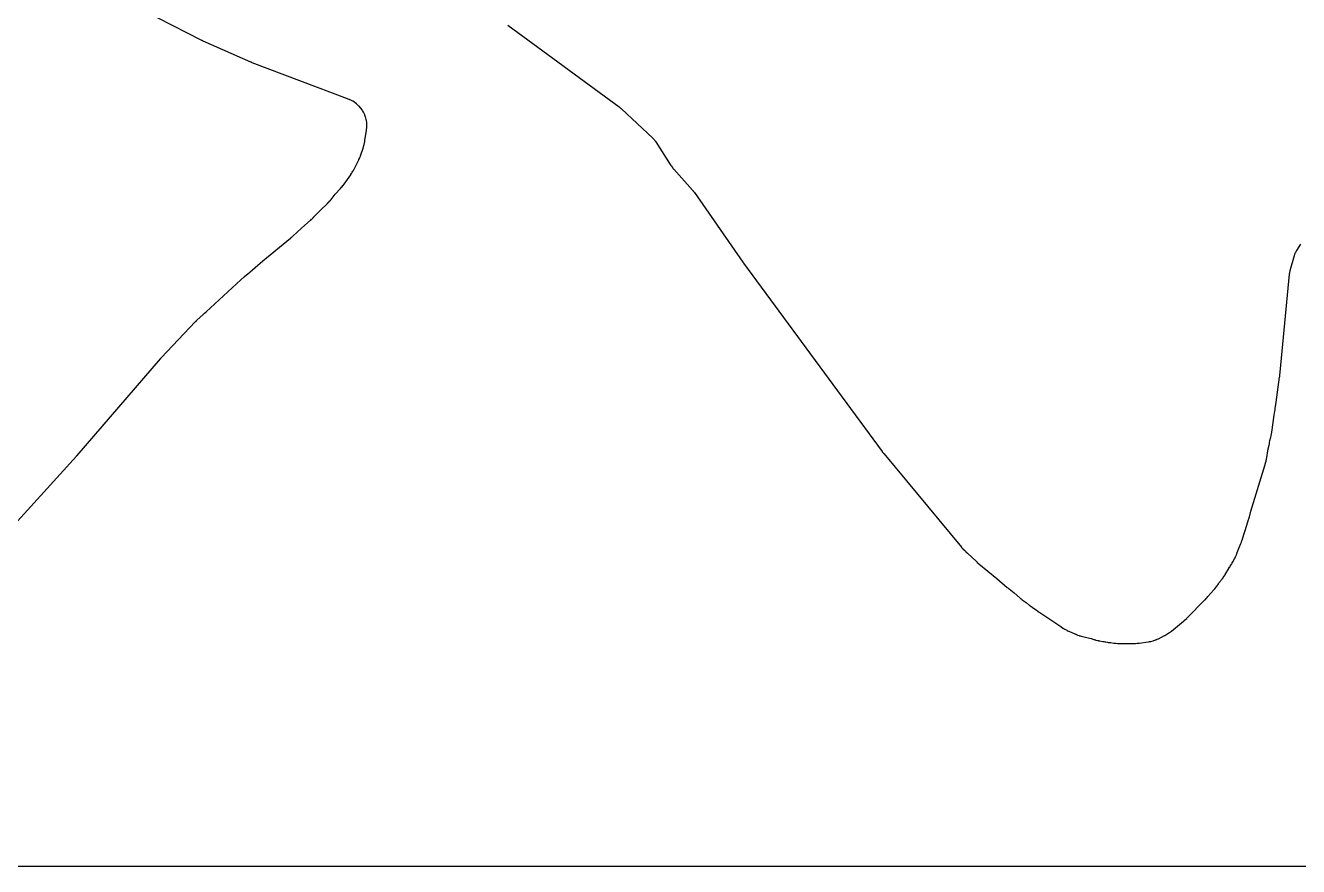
# Model space of a CAD drawing. Header units: millimetres. Extents: x 0 to 300, y 0 to 300.
# Drawn here: x 100.4 to 213.9, y -0.1 to 75 of the extents above; entities that cross this region are included whole.
import ezdxf

# ---------------------------------------------------------------- set-up
doc = ezdxf.new("R2010")
doc.units = ezdxf.units.MM
doc.layers.add('CUT', color=7, linetype='CONTINUOUS')

msp = doc.modelspace()

# ---------------------------------------------------------------- linework, layer by layer
at = {"layer": 'CUT'}
for points in [[(300.0266, 298.5625), (300.0266, 1.4375), (300.0266, 0.5522), (300.023, 0.4788), (300.0143, 0.4206), (300.0001, 0.3635), (299.9802, 0.3082), (299.9551, 0.255), (299.9249, 0.2046), (299.8898, 0.1573), (299.8503, 0.1137), (299.8068, 0.0743), (299.7595, 0.0392), (299.7091, 0.009), (299.6559, -0.0162), (299.6005, -0.036), (299.5435, -0.0503), (299.4853, -0.0589), (299.4119, -0.0625), (298.5266, -0.0625), (1.4375, -0.0625)], [(98.7942, 29.8098), (104.9096, 36.5493), (104.912, 36.5519), (104.9283, 36.5701), (104.9308, 36.5729), (104.951, 36.5957), (104.9534, 36.5984), (104.9692, 36.6165), (104.9718, 36.6195), (112.4146, 45.243), (112.4234, 45.2531), (112.4325, 45.2636), (112.4356, 45.267), (112.4431, 45.2755), (112.4463, 45.2791), (112.4501, 45.2833), (112.4534, 45.2869), (112.461, 45.2954), (112.4639, 45.2985), (112.4701, 45.3053), (112.4791, 45.3149), (112.483, 45.3191), (115.5266, 48.5518), (115.5311, 48.5565), (115.5416, 48.5674), (115.5461, 48.5721), (115.5569, 48.5832), (115.5624, 48.5889), (115.5755, 48.6022), (115.5811, 48.6078), (115.5877, 48.6143), (115.5933, 48.62), (115.6067, 48.633), (115.6124, 48.6386), (115.6153, 48.6414), (115.6222, 48.6479), (115.6383, 48.663), (115.6452, 48.6695), (116.2053, 49.1856), (116.2065, 49.1866), (116.2505, 49.2245), (116.2617, 49.2344), (116.3333, 49.2994), (116.3442, 49.3096), (116.469, 49.4286), (119.5676, 52.2837), (119.8769, 52.5478), (120.0989, 52.7374), (120.1647, 52.7937), (121.5461, 53.9732), (124.0117, 56.0052), (124.0189, 56.0112), (124.0689, 56.0537), (124.0765, 56.0604), (124.138, 56.1145), (124.1454, 56.1211), (124.1932, 56.1646), (124.201, 56.1719), (124.9668, 56.894), (125.7884, 57.5956), (125.801, 57.6067), (125.8825, 57.6803), (125.8949, 57.6918), (125.9945, 57.7871), (126.0065, 57.7989), (126.0837, 57.877), (126.0954, 57.8892), (126.6389, 58.471), (127.3016, 59.0959), (127.3092, 59.1032), (127.362, 59.1548), (127.3698, 59.1625), (127.4038, 59.197), (127.4198, 59.2139), (127.5178, 59.3212), (127.5326, 59.3381), (127.5578, 59.3678), (127.5645, 59.3759), (127.6107, 59.4324), (127.6181, 59.4417), (127.9964, 59.924), (128.4538, 60.4136), (128.4679, 60.4292), (128.5577, 60.5324), (128.5713, 60.5485), (128.6794, 60.6819), (128.6923, 60.6985), (128.7747, 60.8077), (128.7871, 60.8247), (129.3672, 61.6529), (129.3759, 61.6657), (129.4313, 61.7493), (129.4397, 61.7623), (129.4717, 61.8134), (129.4874, 61.84), (129.5032, 61.8683), (129.5645, 61.964), (129.5793, 61.9883), (129.6071, 62.0365), (129.614, 62.0489), (129.6583, 62.1303), (129.665, 62.1428), (130.0293, 62.851), (130.0387, 62.8701), (130.0974, 62.9949), (130.1061, 63.0142), (130.1742, 63.1733), (130.1822, 63.193), (130.2319, 63.3216), (130.2392, 63.3416), (130.4751, 64.0223), (130.4807, 64.0393), (130.5154, 64.15), (130.5205, 64.1671), (130.5394, 64.2342), (130.548, 64.2689), (130.5623, 64.3346), (130.5668, 64.3503), (130.605, 64.5108), (130.6104, 64.5359), (130.6199, 64.5853), (130.6222, 64.598), (130.6363, 64.6804), (130.6383, 64.6931), (130.7753, 65.6131), (130.7772, 65.6275), (130.7889, 65.7213), (130.7905, 65.7357), (130.7961, 65.7922), (130.7983, 65.8212), (130.8078, 66.0072), (130.8079, 66.0654), (130.7994, 66.2489), (130.794, 66.3068), (130.7678, 66.4886), (130.7567, 66.5457), (130.7131, 66.7242), (130.6965, 66.7799), (130.6358, 66.9533), (130.614, 67.0072), (130.5368, 67.1739), (130.5098, 67.2254), (130.4169, 67.3839), (130.3851, 67.4325), (130.2772, 67.5813), (130.2408, 67.6266), (130.1191, 67.7642), (130.0785, 67.8059), (129.944, 67.931), (129.8996, 67.9685), (129.7536, 68.0801), (129.7058, 68.1131), (129.5497, 68.2101), (129.4989, 68.2383), (129.3318, 68.3208), (129.3055, 68.333), (129.2534, 68.3557), (129.24, 68.3613), (129.1525, 68.3969), (129.139, 68.4022), (129.0735, 68.427), (120.5816, 71.642), (120.5769, 71.6438), (120.5659, 71.6481), (120.5612, 71.6499), (120.55, 71.6543), (120.5443, 71.6566), (120.5308, 71.6619), (120.5251, 71.6642), (120.5185, 71.6669), (120.5127, 71.6693), (120.4993, 71.6749), (120.4943, 71.6769), (120.4836, 71.6815), (120.4682, 71.6882), (120.4615, 71.6911), (116.2134, 73.5731), (116.2085, 73.5752), (116.1973, 73.5803), (116.1925, 73.5825), (116.1811, 73.5877), (116.1752, 73.5904), (116.1616, 73.5967), (116.1557, 73.5995), (116.149, 73.6027), (116.1431, 73.6055), (116.1295, 73.6121), (116.1244, 73.6146), (116.1134, 73.62), (116.0978, 73.6278), (116.091, 73.6313), (112.1448, 75.6586)], [(143.3673, 74.9795), (153.2944, 67.7026), (153.3051, 67.6946), (153.3301, 67.6757), (153.3408, 67.6675), (153.3537, 67.6574), (153.3642, 67.6491), (153.3886, 67.6295), (153.399, 67.621), (153.4109, 67.6111), (153.4212, 67.6025), (153.445, 67.5821), (153.4551, 67.5733), (153.4674, 67.5625), (153.4774, 67.5536), (153.5006, 67.5325), (153.5105, 67.5234), (156.3072, 64.9081), (156.3141, 64.9015), (156.3247, 64.8914), (156.342, 64.8744), (156.365, 64.8513), (156.385, 64.8304), (156.3878, 64.8274), (156.4213, 64.7893), (156.4655, 64.736), (156.5057, 64.6839), (156.5327, 64.646), (156.5544, 64.6142), (156.5612, 64.6037), (156.5664, 64.5957), (157.8605, 62.5604), (157.8672, 62.5501), (157.9114, 62.4836), (157.9183, 62.4735), (157.9456, 62.4341), (157.9601, 62.4142), (158.0564, 62.2871), (158.0716, 62.2678), (158.1021, 62.2308), (158.11, 62.2214), (158.162, 62.1608), (158.1701, 62.1516), (159.8378, 60.2881), (159.8469, 60.2779), (159.8679, 60.2537), (159.8768, 60.2432), (159.8876, 60.2304), (159.8963, 60.2199), (159.9165, 60.195), (159.9251, 60.1844), (159.9351, 60.1718), (159.9435, 60.1609), (159.963, 60.1355), (159.9713, 60.1245), (159.9813, 60.111), (159.9894, 60.0999), (160.0082, 60.0738), (160.0161, 60.0626), (164.3452, 53.8405), (164.3473, 53.8374), (164.3621, 53.8164), (164.3644, 53.8132), (164.383, 53.7872), (164.3853, 53.784), (164.4001, 53.7635), (164.4026, 53.7602), (176.7599, 36.954), (176.7601, 36.9538), (176.7651, 36.9471), (176.8001, 36.9008), (176.8056, 36.8937), (176.8501, 36.8367), (176.8556, 36.8298), (176.8914, 36.7852), (176.8974, 36.778), (183.8379, 28.4217), (183.8461, 28.412), (183.9001, 28.3497), (183.9085, 28.3402), (183.9237, 28.3234), (183.9249, 28.322), (183.933, 28.3129), (183.965, 28.2774), (183.9818, 28.2596), (184.0929, 28.146), (184.1104, 28.1289), (184.1452, 28.0961), (184.1541, 28.0879), (184.2131, 28.0346), (184.2223, 28.0265), (184.3779, 27.8914), (185.1655, 27.1358), (185.1735, 27.1282), (185.2303, 27.0757), (185.2391, 27.0677), (185.3112, 27.0037), (185.32, 26.996), (185.3779, 26.9465), (185.3875, 26.9385), (186.9752, 25.6386), (187.9012, 24.8353), (187.9074, 24.83), (187.9509, 24.7933), (187.9577, 24.7877), (188.0126, 24.7428), (188.0193, 24.7374), (188.0631, 24.7025), (188.0704, 24.6968), (188.5209, 24.3496), (189.0449, 23.9006), (189.0565, 23.8909), (189.1326, 23.8289), (189.1444, 23.8195), (189.2419, 23.7441), (189.254, 23.735), (189.3332, 23.6769), (189.3455, 23.6682), (189.5871, 23.5001), (189.8724, 23.2665), (189.8829, 23.2581), (189.9515, 23.2044), (189.9622, 23.1963), (190.0498, 23.1308), (190.0606, 23.1229), (190.1316, 23.0724), (190.1426, 23.0647), (190.5263, 22.8041), (190.6132, 22.7371), (190.6206, 22.7315), (190.6725, 22.6928), (190.6806, 22.6869), (190.7461, 22.6397), (190.7541, 22.634), (190.8065, 22.5975), (190.8151, 22.5916), (192.6788, 21.342), (192.8776, 21.207), (192.8894, 21.1991), (192.9666, 21.1493), (192.9785, 21.1418), (193.0256, 21.113), (193.0501, 21.0988), (193.211, 21.0103), (193.2361, 20.9973), (193.2857, 20.973), (193.2985, 20.967), (193.3819, 20.9285), (193.3948, 20.9228), (194.0026, 20.6599), (194.0145, 20.6549), (194.0921, 20.6233), (194.1041, 20.6186), (194.1512, 20.6006), (194.1754, 20.5919), (194.3343, 20.5389), (194.3589, 20.5312), (194.4073, 20.5173), (194.4197, 20.5139), (194.5008, 20.4926), (194.5133, 20.4894), (195.4058, 20.2745), (195.6455, 20.1945), (195.6574, 20.1907), (195.7351, 20.1666), (195.7471, 20.163), (195.7942, 20.1494), (195.8184, 20.143), (195.9765, 20.1046), (196.0009, 20.0992), (196.0489, 20.0896), (196.0612, 20.0873), (196.1414, 20.0731), (196.1537, 20.071), (196.4295, 20.0279), (196.5262, 20.0047), (196.5367, 20.0022), (196.6103, 19.9859), (196.6213, 19.9835), (196.6698, 19.9737), (196.6933, 19.9695), (196.8399, 19.9458), (196.8626, 19.9426), (196.9021, 19.9378), (196.9129, 19.9366), (196.987, 19.9289), (196.9991, 19.9277), (197.1543, 19.9147), (197.4117, 19.8745), (197.4226, 19.8729), (197.4987, 19.8625), (197.5101, 19.861), (197.5601, 19.8551), (197.5843, 19.8528), (197.7352, 19.8411), (197.7585, 19.8398), (197.799, 19.8382), (197.81, 19.8379), (197.886, 19.8364), (197.8983, 19.8363), (198.0899, 19.8364), (198.1335, 19.8328), (198.1467, 19.8318), (198.2323, 19.8266), (198.2455, 19.8259), (198.297, 19.8239), (198.3234, 19.8234), (198.4949, 19.8242), (198.5213, 19.8249), (198.5728, 19.8274), (198.586, 19.8282), (198.6716, 19.8342), (198.6847, 19.8353), (198.7019, 19.8369), (199.1621, 19.8373), (199.1828, 19.8376), (199.3164, 19.8423), (199.337, 19.8434), (199.5044, 19.8551), (199.5249, 19.8568), (199.6579, 19.8707), (199.6784, 19.8732), (200.4855, 19.9854), (200.5015, 19.9878), (200.6053, 20.0051), (200.6212, 20.008), (200.6833, 20.0201), (200.7149, 20.0271), (200.916, 20.0776), (200.9779, 20.0967), (201.1724, 20.1686), (201.2025, 20.1807), (201.2605, 20.2057), (201.2753, 20.2124), (201.3707, 20.2567), (201.3853, 20.2637), (201.9384, 20.5391), (201.9533, 20.5468), (202.0497, 20.5982), (202.0644, 20.6063), (202.1214, 20.6388), (202.1501, 20.6562), (202.3335, 20.7747), (202.3612, 20.7938), (202.377, 20.8054), (202.3977, 20.8196), (202.4515, 20.8589), (202.4651, 20.8691), (202.5528, 20.9371), (202.5662, 20.9478), (203.6303, 21.8224), (203.6423, 21.8325), (203.7192, 21.8991), (203.7309, 21.9095), (203.8251, 21.9956), (203.8365, 22.0063), (203.9098, 22.0769), (203.921, 22.0879), (205.5377, 23.727), (205.552, 23.7421), (205.5558, 23.7462), (205.5668, 23.7573), (205.5769, 23.7678), (205.6418, 23.8369), (205.6516, 23.8477), (205.731, 23.9364), (205.7406, 23.9474), (205.802, 24.0196), (205.8114, 24.0308), (206.0617, 24.3397), (206.3447, 24.637), (206.3554, 24.6486), (206.4243, 24.7249), (206.4347, 24.7367), (206.4749, 24.7836), (206.4948, 24.8082), (206.62, 24.971), (206.6386, 24.9966), (206.6735, 25.0474), (206.6823, 25.0606), (206.7383, 25.1468), (206.7468, 25.1601), (206.8096, 25.2626), (207.0726, 25.5872), (207.0792, 25.5955), (207.1251, 25.6542), (207.1318, 25.663), (207.1612, 25.702), (207.1749, 25.7211), (207.2584, 25.8416), (207.271, 25.8605), (207.2921, 25.8936), (207.2977, 25.9026), (207.3362, 25.9654), (207.3423, 25.9756), (207.6631, 26.523), (207.6668, 26.5279), (207.6766, 26.5415), (207.7392, 26.6306), (207.7486, 26.6444), (207.7846, 26.699), (207.8023, 26.7274), (207.9119, 26.9154), (207.928, 26.9448), (207.9577, 27.003), (207.9651, 27.018), (208.0119, 27.1163), (208.0153, 27.1237), (208.1652, 27.3796), (208.1727, 27.3927), (208.2199, 27.4781), (208.227, 27.4913), (208.2541, 27.5434), (208.2673, 27.5703), (208.3487, 27.7478), (208.3605, 27.7754), (208.3823, 27.8299), (208.3877, 27.8439), (208.4216, 27.9355), (208.4266, 27.9496), (208.5845, 28.4108), (208.7328, 28.7463), (208.7398, 28.7629), (208.7841, 28.8719), (208.7907, 28.8888), (208.8422, 29.0272), (208.8482, 29.0442), (208.8859, 29.1557), (208.8914, 29.1729), (209.2635, 30.3949), (209.4314, 30.8854), (209.4344, 30.8945), (209.455, 30.958), (209.4581, 30.9679), (209.4825, 31.0475), (209.4853, 31.0572), (209.5035, 31.1204), (209.5064, 31.1308), (209.6438, 31.6436), (210.9096, 35.8004), (210.9146, 35.8178), (210.9456, 35.9317), (210.9501, 35.9493), (210.9846, 36.0933), (210.9885, 36.1111), (211.0125, 36.2266), (211.0159, 36.2444), (211.1866, 37.2125), (211.2377, 37.4207), (211.2407, 37.4337), (211.2595, 37.5186), (211.2623, 37.5317), (211.2835, 37.6387), (211.286, 37.6519), (211.301, 37.7375), (211.3032, 37.7507), (211.3339, 37.9523), (211.4084, 38.2305), (211.4129, 38.2483), (211.4403, 38.3646), (211.4442, 38.3825), (211.4741, 38.5294), (211.4775, 38.5475), (211.4976, 38.6652), (211.5005, 38.6834), (211.7115, 40.1891), (211.7795, 40.5748), (211.7809, 40.5834), (211.7906, 40.6433), (211.792, 40.6525), (211.8029, 40.7274), (211.8041, 40.7365), (211.8118, 40.7957), (211.813, 40.8055), (211.877, 41.3707), (212.1256, 43.1444), (212.1931, 43.5875), (212.1945, 43.597), (212.2035, 43.6632), (212.2048, 43.6734), (212.2146, 43.7562), (212.2158, 43.7662), (212.2224, 43.8317), (212.2234, 43.8424), (212.2234, 43.8426), (212.2296, 43.8869), (212.2304, 43.893), (212.236, 43.9357), (212.2368, 43.9423), (212.2431, 43.9956), (212.2438, 44.002), (212.2484, 44.0442), (212.2491, 44.0511), (213.086, 52.7965), (213.087, 52.8066), (213.0887, 52.8222), (213.0918, 52.848), (213.0965, 52.8825), (213.1012, 52.913), (213.1054, 52.9372), (213.1079, 52.951), (213.1088, 52.9562), (213.1149, 52.9859), (213.1296, 53.0519), (213.1393, 53.0912), (213.1429, 53.1044), (213.1456, 53.1142), (213.5251, 54.4567), (213.5282, 54.4676), (213.5326, 54.4822), (213.5465, 54.5252), (213.5641, 54.5753), (213.5933, 54.648), (213.6245, 54.717), (213.6603, 54.7875), (213.6872, 54.8354), (213.7108, 54.8748), (213.7188, 54.8874), (213.7249, 54.8969), (214.0957, 55.4669)]]:
    msp.add_lwpolyline(points, dxfattribs=at)

doc.saveas('drawing.dxf')
